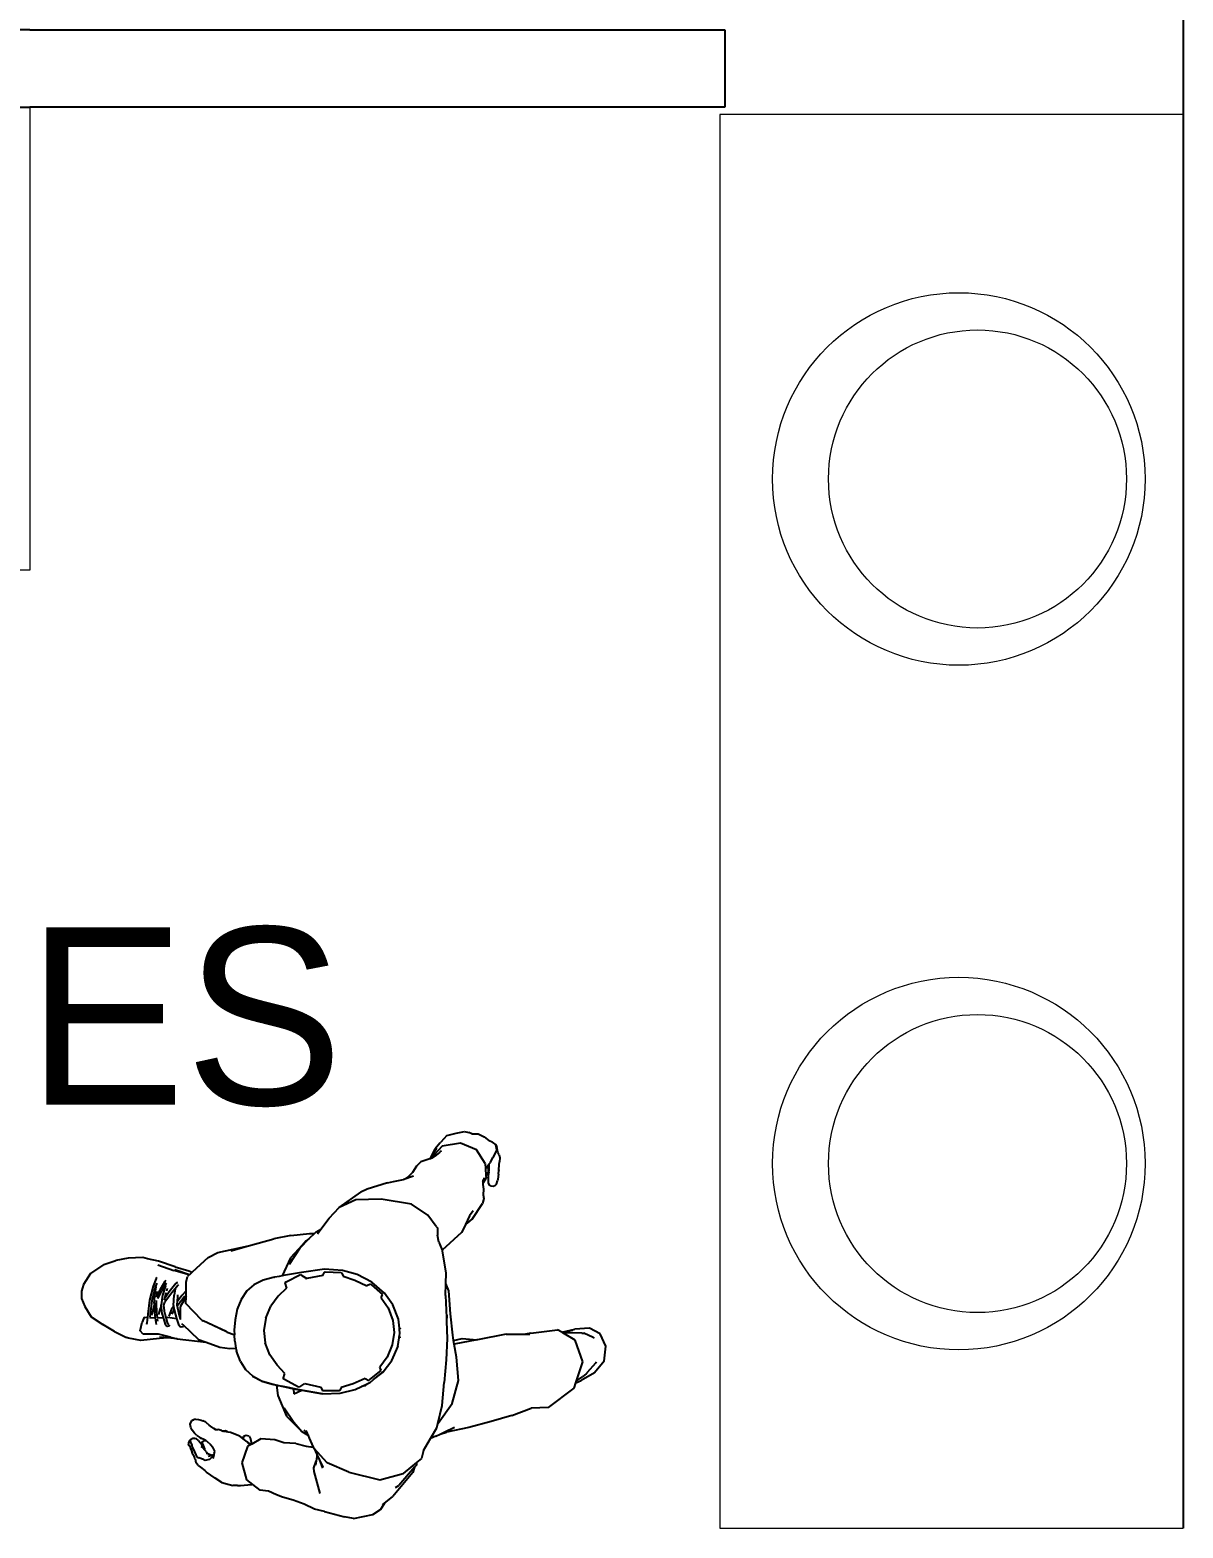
# Model space of a CAD drawing. Header units: millimetres. Extents: x -9564 to 78776, y -25260 to 24346.
# Drawn here: x 76026 to 77520, y -20087 to -18146 of the extents above; entities that cross this region are included whole.
import ezdxf

# ---------------------------------------------------------------- set-up
doc = ezdxf.new("R2010")
doc.units = ezdxf.units.MM
doc.header["$LTSCALE"] = 100
doc.layers.add('A-MOBILIARIO FIJO', color=83, linetype='Continuous', lineweight=5)
for name, color, linetype in [('MUROS', 7, 'Continuous'), ('Personal', 20, 'Continuous'), ('rotulo', 1, 'Continuous')]:
    doc.layers.add(name, color=color, linetype=linetype)

msp = doc.modelspace()

# ---------------------------------------------------------------- linework, layer by layer
at = {"layer": 'A-MOBILIARIO FIJO'}
for points, elevation in [([(76000.776, -18246.476), (76025.776, -18246.476), (76025.776, -18846.476), (76000.776, -18846.476)], 0.014), ([(76919.58, -18256.033), (76919.58, -20087.154), (77519.58, -20087.154), (77519.58, -18256.033)], 0.04)]:
    msp.add_lwpolyline(points, close=True, dxfattribs=dict(at, elevation=elevation))
for centre, radius in [((77229.163, -18728.171, 0.059), 241.312), ((77253.294, -18728.171, 0.059), 193.049), ((77229.163, -19615.016, 0.059), 241.312), ((77253.294, -19615.016, 0.059), 193.049)]:
    msp.add_circle(centre, radius, dxfattribs=at)
at = {"layer": 'MUROS', "color": 0}
for p, q in [((77519.58, -16315.355, 0.02), (77519.58, -20087.154, 0.016)), ((76025.776, -18146.476, 0.013), (73220.776, -18146.476, 0.01)), ((76025.776, -18146.476, 0.013), (76925.776, -18146.476, 0.013)), ((76925.776, -18146.476, 0.013), (76925.776, -18246.476, 0.013)), ((74175.776, -18246.476, 0.014), (76025.776, -18246.476, 0.014)), ((76925.776, -18246.476, 0.013), (76025.776, -18246.476, 0.014))]:
    msp.add_line(p, q, dxfattribs=at)
at = {"layer": 'Personal'}
for p, q in [((76565.944, -19578.464), (76557.937, -19587.339)), ((76565.944, -19578.464), (76577.724, -19575.524)), ((76577.724, -19575.524), (76588.7, -19573.658)), ((76588.7, -19573.658), (76594.223, -19574.902)), ((76598.189, -19576.352), (76594.223, -19574.902)), ((76598.189, -19576.352), (76606.466, -19576.56)), ((76606.466, -19576.56), (76614.038, -19580.417)), ((76614.038, -19580.417), (76620.59, -19585.643)), ((76559.752, -19592.472), (76544.475, -19608.726)), ((76545.467, -19606.582), (76550.888, -19595.86)), ((76552.431, -19595.201), (76547.373, -19603.476)), ((76556.879, -19588.569), (76550.888, -19595.86)), ((76556.328, -19600.744), (76552.119, -19604.006)), ((76557.555, -19599.329), (76556.328, -19600.744)), ((76556.879, -19588.569), (76557.937, -19587.339)), ((76559.001, -19598.807), (76557.555, -19599.329)), ((76583.609, -19588.748), (76559.752, -19592.472)), ((76604.121, -19597.05), (76583.609, -19588.748)), ((76615.437, -19614.878), (76604.121, -19597.05)), ((76624.618, -19587.308), (76620.59, -19585.643)), ((76624.618, -19587.308), (76629.505, -19590.717)), ((76630.711, -19597.039), (76625.277, -19607.144)), ((76630.711, -19597.039), (76629.505, -19590.717)), ((76629.505, -19590.717), (76630.511, -19593.297)), ((76632.032, -19600.16), (76630.511, -19593.297)), ((76630.711, -19597.039), (76631.058, -19599.668)), ((76633.796, -19603.879), (76632.032, -19600.16)), ((76526.596, -19618.184), (76521.384, -19626.72)), ((76532.189, -19612.742), (76526.596, -19618.184)), ((76539.925, -19609.957), (76532.189, -19612.742)), ((76543.623, -19608.956), (76539.925, -19609.957)), ((76545.467, -19606.582), (76543.623, -19608.956)), ((76544.475, -19608.726), (76543.623, -19608.956)), ((76546.356, -19608.217), (76544.475, -19608.726)), ((76547.373, -19603.476), (76545.467, -19606.582)), ((76552.119, -19604.006), (76546.356, -19608.217)), ((76615.437, -19614.878), (76615.833, -19621.283)), ((76615.833, -19621.283), (76617.551, -19619.125)), ((76617.551, -19619.125), (76618.854, -19617.571)), ((76618.854, -19617.571), (76620.407, -19615.72)), ((76618.854, -19617.571), (76619.091, -19618.791)), ((76619.091, -19618.791), (76619.448, -19624.265)), ((76620.407, -19615.72), (76620.16, -19620.779)), ((76620.407, -19615.72), (76622.258, -19613.512)), ((76622.258, -19613.512), (76625.277, -19607.144)), ((76633.194, -19623.292), (76633.83, -19616.512)), ((76633.796, -19603.879), (76634.511, -19607.692)), ((76633.83, -19616.512), (76634.143, -19612.717)), ((76634.511, -19607.692), (76634.143, -19612.717)), ((76488.986, -19639.961), (76496.657, -19638.281)), ((76496.657, -19638.281), (76509.737, -19635.742)), ((76510.105, -19635.623), (76509.737, -19635.742)), ((76522.82, -19631.518), (76510.105, -19635.623)), ((76510.36, -19635.488), (76510.105, -19635.623)), ((76516.352, -19631.95), (76510.36, -19635.488)), ((76521.384, -19626.72), (76516.352, -19631.95)), ((76612.584, -19635.929), (76612.589, -19639.14)), ((76612.589, -19639.14), (76612.931, -19638.137)), ((76612.589, -19639.14), (76612.591, -19640.752)), ((76613.124, -19639.345), (76612.591, -19640.752)), ((76612.835, -19638.309), (76612.931, -19638.137)), ((76612.931, -19638.137), (76614.482, -19633.601)), ((76613.124, -19639.345), (76616.612, -19633.908)), ((76614.933, -19634.576), (76613.124, -19639.345)), ((76614.933, -19634.576), (76614.482, -19633.601)), ((76616.612, -19633.908), (76614.933, -19634.576)), ((76615.833, -19621.283), (76616.389, -19630.298)), ((76616.658, -19630.085), (76616.389, -19630.298)), ((76616.389, -19630.298), (76616.612, -19633.908)), ((76616.658, -19630.085), (76618.87, -19626.91)), ((76619.448, -19624.265), (76618.87, -19626.91)), ((76619.306, -19633.192), (76619.23, -19637.376)), ((76619.23, -19637.376), (76619.324, -19639.994)), ((76619.23, -19637.376), (76619.324, -19637.733)), ((76619.961, -19626.351), (76619.306, -19633.192)), ((76620.126, -19624.022), (76619.961, -19626.351)), ((76620.16, -19620.779), (76620.126, -19624.022)), ((76620.16, -19620.779), (76620.214, -19624.587)), ((76620.75, -19626.807), (76620.214, -19624.587)), ((76630.195, -19641.594), (76631.458, -19637.558)), ((76631.86, -19635.016), (76631.458, -19637.558)), ((76632.728, -19628.699), (76631.86, -19635.016)), ((76632.728, -19628.699), (76633.218, -19623.977)), ((76633.115, -19624.136), (76633.194, -19623.292)), ((76633.194, -19623.292), (76633.218, -19623.977)), ((76426.269, -19671.872), (76454.213, -19651.95)), ((76462.814, -19648.298), (76454.213, -19651.95)), ((76488.986, -19639.961), (76462.814, -19648.298)), ((76612.591, -19640.752), (76612.592, -19642.053)), ((76612.592, -19642.053), (76613.275, -19648.029)), ((76613.275, -19648.029), (76613.103, -19655.517)), ((76613.103, -19655.517), (76613.671, -19660.377)), ((76619.324, -19639.994), (76620.127, -19642.278)), ((76623.131, -19644.297), (76620.127, -19642.278)), ((76625.976, -19644.684), (76623.131, -19644.297)), ((76628.157, -19644.026), (76625.976, -19644.684)), ((76630.195, -19641.594), (76628.157, -19644.026)), ((76413.323, -19685.72), (76426.269, -19671.872)), ((76447.943, -19661.998), (76426.269, -19671.872)), ((76480.942, -19661.271), (76447.943, -19661.998)), ((76519.872, -19667.708), (76480.942, -19661.271)), ((76541.145, -19681.674), (76519.872, -19667.708)), ((76600.152, -19676.213), (76595.172, -19682.553)), ((76598.61, -19686.947), (76611.874, -19666.825)), ((76613.671, -19660.377), (76611.874, -19666.825)), ((76402.591, -19700.186), (76413.323, -19685.72)), ((76552.196, -19696.351), (76541.145, -19681.674)), ((76552.196, -19696.351), (76553.575, -19698.244)), ((76589.892, -19694.409), (76584.662, -19704.216)), ((76590.038, -19694.08), (76589.892, -19694.409)), ((76595.172, -19682.553), (76590.038, -19694.08)), ((76590.038, -19694.08), (76593.094, -19691.885)), ((76593.094, -19691.885), (76598.61, -19686.947)), ((76308.945, -19721.437), (76341.617, -19712.319)), ((76363.902, -19708.14), (76341.617, -19712.319)), ((76383.423, -19715.127), (76363.357, -19736.962)), ((76363.902, -19708.14), (76387.832, -19705.528)), ((76387.266, -19712.718), (76375.482, -19724.55)), ((76383.423, -19715.127), (76375.482, -19724.55)), ((76387.266, -19712.718), (76383.423, -19715.127)), ((76394.317, -19705.638), (76387.266, -19712.718)), ((76387.832, -19705.528), (76394.317, -19705.638)), ((76396.488, -19703.458), (76394.317, -19705.638)), ((76396.488, -19703.458), (76402.591, -19700.186)), ((76398.146, -19706.179), (76402.591, -19700.186)), ((76553.575, -19698.244), (76553.733, -19707.554)), ((76555.398, -19716.647), (76553.733, -19707.554)), ((76555.398, -19716.647), (76559.946, -19727.149)), ((76584.662, -19704.216), (76559.946, -19727.149)), ((76256.486, -19736.528), (76236.006, -19755.662)), ((76256.486, -19736.528), (76268.976, -19730.03)), ((76268.976, -19730.03), (76308.945, -19721.437)), ((76285.938, -19727.859), (76308.945, -19721.437)), ((76375.482, -19724.55), (76361.709, -19745.948)), ((76559.946, -19727.149), (76560.42, -19728.243)), ((76564.796, -19756.956), (76560.42, -19728.243)), ((76121.305, -19745.685), (76104.376, -19757.542)), ((76121.305, -19745.685), (76137.16, -19740.642)), ((76153.102, -19737.488), (76137.16, -19740.642)), ((76172.15, -19736.77), (76153.102, -19737.488)), ((76178.198, -19738.281), (76172.15, -19736.77)), ((76178.198, -19738.281), (76175.24, -19737.597)), ((76192.404, -19741.563), (76178.198, -19738.281)), ((76191.587, -19746.27), (76211.987, -19753.451)), ((76214.06, -19748.562), (76192.404, -19741.563)), ((76232.161, -19759.255), (76211.987, -19753.451)), ((76232.442, -19758.992), (76213.557, -19752.635)), ((76214.06, -19748.562), (76231.413, -19753.869)), ((76231.413, -19753.869), (76236.006, -19755.662)), ((76235.85, -19755.808), (76232.442, -19758.992)), ((76235.612, -19755.721), (76235.85, -19755.808)), ((76236.006, -19755.662), (76235.85, -19755.808)), ((76363.357, -19736.962), (76352.709, -19760.342)), ((76377.448, -19755.996), (76354.026, -19760.077)), ((76407.426, -19751.905), (76377.448, -19755.996)), ((76405.258, -19759.944), (76407.396, -19755.693)), ((76407.396, -19755.693), (76408.325, -19755.294)), ((76430.573, -19753.406), (76407.426, -19751.905)), ((76408.325, -19755.294), (76429.055, -19756.211)), ((76449.604, -19758.858), (76430.573, -19753.406)), ((76095.297, -19771.603), (76092.517, -19780.458)), ((76104.376, -19757.542), (76095.297, -19771.603)), ((76185.603, -19773.974), (76180.703, -19792.101)), ((76188.165, -19775.09), (76183.575, -19792.381)), ((76189.469, -19764.099), (76185.603, -19773.974)), ((76187.983, -19782.869), (76189.112, -19774.706)), ((76190.274, -19769.794), (76188.165, -19775.09)), ((76190.226, -19762.633), (76189.469, -19764.099)), ((76200.61, -19767.976), (76194.282, -19778.074)), ((76202.436, -19770.011), (76196.184, -19779.664)), ((76201.582, -19773.257), (76197.609, -19785.551)), ((76201.878, -19766.532), (76200.61, -19767.976)), ((76201.582, -19773.257), (76201.811, -19772.523)), ((76202.436, -19770.011), (76202.805, -19769.648)), ((76214.824, -19770.453), (76206.298, -19781.353)), ((76217.381, -19772.939), (76213.908, -19777.148)), ((76216.95, -19769.254), (76214.824, -19770.453)), ((76217.381, -19772.939), (76218.771, -19772.2)), ((76228.116, -19780.045), (76228.337, -19768.816)), ((76228.337, -19768.816), (76230.005, -19761.269)), ((76232.161, -19759.255), (76230.005, -19761.269)), ((76232.442, -19758.992), (76232.161, -19759.255)), ((76315.763, -19772.201), (76306.877, -19780.059)), ((76327.963, -19766.079), (76315.763, -19772.201)), ((76342.588, -19762.373), (76327.963, -19766.079)), ((76342.588, -19762.373), (76343.011, -19762.276)), ((76348.832, -19761.12), (76343.011, -19762.276)), ((76352.709, -19760.342), (76348.832, -19761.12)), ((76354.026, -19760.077), (76352.709, -19760.342)), ((76356.064, -19769.573), (76357.868, -19768.173)), ((76356.064, -19769.573), (76357.92, -19776.35)), ((76357.868, -19768.173), (76376.308, -19758.864)), ((76376.308, -19758.864), (76378.058, -19759.924)), ((76378.058, -19759.924), (76378.012, -19759.944)), ((76378.058, -19759.924), (76384.405, -19763.995)), ((76384.405, -19763.995), (76382.293, -19764.406)), ((76405.258, -19759.944), (76384.405, -19763.995)), ((76429.055, -19756.211), (76430.003, -19757.011)), ((76430.003, -19757.011), (76431.39, -19760.826)), ((76431.39, -19760.826), (76446.631, -19765.844)), ((76446.631, -19765.844), (76462.263, -19773.417)), ((76468.541, -19768.746), (76449.604, -19758.858)), ((76466.884, -19771.222), (76462.263, -19773.417)), ((76466.884, -19771.222), (76468.359, -19772.014)), ((76468.359, -19772.014), (76482.528, -19784.713)), ((76485.007, -19782.878), (76468.541, -19768.746)), ((76563.964, -19785.714), (76564.406, -19770.429)), ((76564.406, -19770.429), (76564.796, -19756.956)), ((76568.369, -19779.834), (76564.406, -19770.429)), ((76092.517, -19780.458), (76092.682, -19789.622)), ((76092.682, -19789.622), (76096.846, -19800.102)), ((76180.703, -19792.101), (76178.444, -19810.143)), ((76183.575, -19792.381), (76181.521, -19809.963)), ((76186.873, -19795.67), (76187.983, -19782.869)), ((76189.356, -19792.202), (76189.068, -19795.268)), ((76189.828, -19787.191), (76189.471, -19787.922)), ((76194.282, -19778.074), (76189.828, -19787.191)), ((76190.16, -19783.662), (76189.828, -19787.191)), ((76190.16, -19783.662), (76190.712, -19780.66)), ((76190.914, -19789.743), (76190.933, -19789.671)), ((76196.184, -19779.664), (76190.933, -19789.671)), ((76197.609, -19785.551), (76195.67, -19797.847)), ((76200.131, -19790.419), (76199.015, -19792.06)), ((76199.121, -19798.646), (76200.651, -19794.719)), ((76206.298, -19781.353), (76200.131, -19790.419)), ((76200.788, -19786.251), (76200.131, -19790.419)), ((76209.206, -19782.845), (76200.651, -19794.719)), ((76201.876, -19782.595), (76200.788, -19786.251)), ((76203.53, -19777.042), (76202.556, -19780.314)), ((76213.908, -19777.148), (76209.206, -19782.845)), ((76211.534, -19798.745), (76212.434, -19785.571)), ((76213.908, -19777.148), (76212.434, -19785.571)), ((76216.307, -19794.186), (76216.152, -19794.39)), ((76222.584, -19785.91), (76216.307, -19794.186)), ((76216.73, -19786.682), (76216.307, -19794.186)), ((76220.68, -19794.13), (76216.308, -19799.734)), ((76216.965, -19784.893), (76216.73, -19786.682)), ((76227.977, -19787.124), (76220.3, -19800.5)), ((76226.066, -19787.226), (76220.68, -19794.13)), ((76226.104, -19787.507), (76220.68, -19794.13)), ((76228.116, -19780.045), (76222.584, -19785.91)), ((76228.008, -19785.567), (76226.104, -19787.507)), ((76227.801, -19796.084), (76227.977, -19787.124)), ((76227.977, -19787.124), (76228.008, -19785.567)), ((76228.008, -19785.567), (76228.116, -19780.045)), ((76299.361, -19791.019), (76294.166, -19803.489)), ((76306.877, -19780.059), (76299.361, -19791.019)), ((76347.392, -19786.76), (76337.803, -19799.751)), ((76357.92, -19776.35), (76347.392, -19786.76)), ((76480.793, -19788.771), (76482.528, -19784.713)), ((76480.793, -19788.771), (76489.654, -19802.08)), ((76496.002, -19798.101), (76485.007, -19782.878)), ((76563.964, -19785.714), (76565.27, -19814.316)), ((76570.687, -19809.857), (76568.369, -19779.834)), ((76096.846, -19800.102), (76105.213, -19813.478)), ((76105.213, -19813.478), (76120.375, -19823.455)), ((76173.795, -19813.78), (76171.005, -19820.534)), ((76173.795, -19813.78), (76177.935, -19814.374)), ((76178.444, -19810.143), (76177.935, -19814.374)), ((76181.521, -19809.963), (76180.987, -19813.74)), ((76183.722, -19810.122), (76183.211, -19811.814)), ((76186.271, -19799.912), (76183.722, -19810.122)), ((76186.928, -19797.223), (76186.271, -19799.912)), ((76186.873, -19795.67), (76186.928, -19797.223)), ((76186.928, -19797.223), (76187.158, -19803.716)), ((76187.158, -19803.716), (76187.32, -19808.312)), ((76187.32, -19808.312), (76187.999, -19814.72)), ((76189.068, -19795.268), (76189.108, -19796.081)), ((76189.108, -19796.081), (76189.67, -19807.401)), ((76189.67, -19807.401), (76190.48, -19814.522)), ((76193.653, -19805.293), (76192.338, -19811.08)), ((76195.839, -19799.219), (76193.653, -19805.293)), ((76195.839, -19799.219), (76195.67, -19797.847)), ((76196.574, -19805.185), (76195.839, -19799.219)), ((76196.557, -19805.229), (76196.347, -19806.018)), ((76196.557, -19805.229), (76196.574, -19805.185)), ((76197.174, -19810.058), (76196.557, -19805.229)), ((76197.174, -19810.058), (76198.375, -19814.394)), ((76199.092, -19797.014), (76198.995, -19797.631)), ((76199.121, -19798.646), (76198.995, -19797.631)), ((76200.421, -19809.103), (76199.121, -19798.646)), ((76200.421, -19809.103), (76201.856, -19814.259)), ((76201.856, -19814.259), (76204.578, -19814.154)), ((76201.856, -19814.259), (76203.716, -19820.941)), ((76204.578, -19814.154), (76215.623, -19815.582)), ((76209.216, -19803.534), (76205.864, -19812.492)), ((76211.821, -19800.099), (76209.216, -19803.534)), ((76210.164, -19810.252), (76212.519, -19804.592)), ((76211.534, -19798.745), (76211.821, -19800.099)), ((76211.821, -19800.099), (76212.721, -19804.333)), ((76212.721, -19804.333), (76212.519, -19804.592)), ((76212.721, -19804.333), (76214.174, -19811.168)), ((76214.174, -19811.168), (76215.623, -19815.582)), ((76216.261, -19795.01), (76216.06, -19798.563)), ((76216.06, -19798.563), (76216.308, -19799.734)), ((76216.308, -19799.734), (76218.524, -19810.198)), ((76218.524, -19810.198), (76220.378, -19816.196)), ((76220.3, -19800.5), (76220.571, -19815.475)), ((76248.501, -19817.927), (76227.801, -19796.084)), ((76294.166, -19803.489), (76291.561, -19817.394)), ((76331.177, -19815.209), (76337.803, -19799.751)), ((76489.654, -19802.08), (76495.756, -19818.178)), ((76503.101, -19816.359), (76496.002, -19798.101)), ((76565.27, -19814.316), (76565.491, -19819.697)), ((76565.98, -19811.241), (76565.491, -19819.697)), ((76573.563, -19837.453), (76570.687, -19809.857)), ((76135.5, -19832.484), (76120.375, -19823.455)), ((76135.5, -19832.484), (76150.911, -19840.252)), ((76168.579, -19831.484), (76171.005, -19820.534)), ((76172.489, -19835.895), (76168.579, -19831.484)), ((76177.108, -19821.258), (76176.666, -19823.609)), ((76176.666, -19823.609), (76176.899, -19823.665)), ((76177.935, -19814.374), (76177.108, -19821.258)), ((76180.724, -19814.525), (76187.999, -19814.72)), ((76187.999, -19814.72), (76188.644, -19820.816)), ((76188.644, -19820.816), (76189.349, -19823.532)), ((76190.479, -19814.699), (76198.375, -19814.394)), ((76190.719, -19816.626), (76190.994, -19819.047)), ((76190.994, -19819.047), (76191.032, -19819.196)), ((76198.375, -19814.394), (76200.742, -19822.945)), ((76200.742, -19822.945), (76203.134, -19825.834)), ((76203.134, -19825.834), (76203.878, -19825.742)), ((76203.716, -19820.941), (76205.38, -19823.039)), ((76203.878, -19825.742), (76206.391, -19825.387)), ((76203.879, -19825.694), (76203.878, -19825.742)), ((76205.38, -19823.039), (76205.775, -19823.546)), ((76206.391, -19825.387), (76206.404, -19824.216)), ((76215.623, -19815.582), (76218.151, -19823.278)), ((76218.151, -19823.278), (76220.715, -19826.336)), ((76220.378, -19816.196), (76220.649, -19816.231)), ((76220.378, -19816.196), (76220.605, -19816.888)), ((76220.605, -19816.888), (76220.603, -19816.921)), ((76220.603, -19816.921), (76220.679, -19817.169)), ((76220.715, -19826.336), (76221.573, -19826.525)), ((76221.573, -19826.525), (76224.679, -19826.125)), ((76221.629, -19826.208), (76221.615, -19826.288)), ((76222.131, -19822.051), (76223.587, -19823.442)), ((76223.587, -19823.442), (76223.705, -19823.596)), ((76223.705, -19823.596), (76244.042, -19842.987)), ((76224.679, -19826.125), (76224.735, -19825.633)), ((76248.501, -19817.927), (76250.07, -19818.67)), ((76279.994, -19832.764), (76250.07, -19818.67)), ((76263.262, -19824.987), (76250.07, -19818.67)), ((76263.356, -19825.072), (76263.262, -19824.987)), ((76281.188, -19833.571), (76263.262, -19824.987)), ((76281.188, -19833.571), (76289.747, -19836.493)), ((76291.561, -19817.394), (76290.121, -19830.709)), ((76290.121, -19830.709), (76290.592, -19836.75)), ((76331.177, -19815.209), (76328.858, -19831.107)), ((76328.858, -19831.107), (76330.627, -19847.073)), ((76495.756, -19818.178), (76497.444, -19833.999)), ((76504.414, -19828.137), (76503.101, -19816.359)), ((76504.414, -19828.137), (76505.098, -19828.313)), ((76504.531, -19829.184), (76504.414, -19828.137)), ((76505.207, -19829.359), (76504.531, -19829.184)), ((76504.65, -19830.255), (76504.531, -19829.184)), ((76504.65, -19830.255), (76505.207, -19829.359)), ((76505.099, -19834.284), (76504.65, -19830.255)), ((76505.098, -19828.313), (76505.207, -19829.359)), ((76565.491, -19819.697), (76566.395, -19841.664)), ((76674.617, -19834.668), (76709.363, -19830.312)), ((76714.834, -19833.566), (76709.363, -19830.312)), ((76714.834, -19833.566), (76731.862, -19829.471)), ((76715.11, -19833.73), (76714.834, -19833.566)), ((76715.11, -19833.73), (76729.209, -19830.937)), ((76716.04, -19834.283), (76715.11, -19833.73)), ((76750.84, -19828.4), (76731.862, -19829.471)), ((76764.27, -19835.559), (76750.84, -19828.4)), ((76153.533, -19841.179), (76150.911, -19840.252)), ((76169.233, -19844.209), (76153.533, -19841.179)), ((76193.607, -19841.494), (76169.233, -19844.209)), ((76192.213, -19836.183), (76172.489, -19835.895)), ((76207.757, -19839.966), (76192.213, -19836.183)), ((76193.471, -19840.441), (76199.077, -19840.442)), ((76203.832, -19840.877), (76193.607, -19841.494)), ((76199.077, -19840.442), (76193.756, -19839.955)), ((76203.832, -19840.877), (76199.077, -19840.442)), ((76216.447, -19842.031), (76203.832, -19840.877)), ((76207.757, -19839.966), (76216.447, -19842.031)), ((76216.447, -19842.031), (76254.011, -19846.505)), ((76244.042, -19842.987), (76254.011, -19846.505)), ((76254.011, -19846.505), (76271.706, -19852.75)), ((76271.706, -19852.75), (76284.514, -19854.524)), ((76290.592, -19836.75), (76289.979, -19836.732)), ((76291.235, -19844.987), (76290.592, -19836.75)), ((76291.235, -19844.987), (76291.236, -19845.05)), ((76291.236, -19845.05), (76292.671, -19854.31)), ((76336.727, -19862.742), (76330.627, -19847.073)), ((76495.21, -19849.747), (76488.566, -19865.644)), ((76497.444, -19833.999), (76495.21, -19849.747)), ((76498.105, -19862.316), (76502.428, -19852.305)), ((76502.489, -19852.114), (76502.428, -19852.305)), ((76502.489, -19852.114), (76504.127, -19840.926)), ((76504.127, -19840.926), (76504.283, -19839.862)), ((76504.891, -19840.766), (76504.127, -19840.926)), ((76504.283, -19839.862), (76504.448, -19838.732)), ((76504.283, -19839.862), (76505.031, -19839.703)), ((76504.448, -19838.732), (76505.099, -19834.284)), ((76505.031, -19839.703), (76504.448, -19838.732)), ((76505.031, -19839.703), (76504.891, -19840.766)), ((76566.395, -19841.664), (76564.824, -19869.46)), ((76574.658, -19843.992), (76573.563, -19837.453)), ((76574.658, -19843.992), (76585.636, -19841.732)), ((76575.501, -19849.025), (76574.658, -19843.992)), ((76604.675, -19843.499), (76575.501, -19849.025)), ((76578.289, -19865.666), (76575.501, -19849.025)), ((76585.636, -19841.732), (76604.675, -19843.499)), ((76605.577, -19843.328), (76604.675, -19843.499)), ((76642.805, -19836.188), (76605.577, -19843.328)), ((76642.805, -19836.188), (76667.887, -19835.939)), ((76674.617, -19834.668), (76667.887, -19835.939)), ((76667.887, -19835.939), (76673.402, -19835.885)), ((76721.774, -19834.093), (76716.04, -19834.283)), ((76731.953, -19843.748), (76716.04, -19834.283)), ((76740.917, -19834.767), (76721.774, -19834.093)), ((76742.166, -19871.951), (76731.953, -19843.748)), ((76740.917, -19834.767), (76743.114, -19834.894)), ((76755.377, -19840.467), (76743.114, -19834.894)), ((76755.377, -19840.467), (76756.915, -19841.311)), ((76771.784, -19851.488), (76764.27, -19835.559)), ((76769.528, -19870.827), (76771.784, -19851.488)), ((76284.514, -19854.524), (76292.671, -19854.31)), ((76292.671, -19854.31), (76293.243, -19858.021)), ((76298.373, -19871.415), (76293.243, -19858.021)), ((76298.373, -19871.415), (76305.132, -19881.882)), ((76345.859, -19876.066), (76336.727, -19862.742)), ((76488.566, -19865.644), (76479.247, -19878.635)), ((76483.269, -19884.929), (76494.761, -19870.098)), ((76483.269, -19884.929), (76494.648, -19870.319)), ((76494.761, -19870.098), (76494.648, -19870.319)), ((76494.761, -19870.098), (76498.105, -19862.316)), ((76564.824, -19869.46), (76562.302, -19898.482)), ((76580.737, -19896.135), (76578.289, -19865.666)), ((76733.867, -19896.569), (76742.166, -19871.951)), ((76769.528, -19870.827), (76757.127, -19886.255)), ((76759.482, -19871.782), (76758.62, -19873.39)), ((76305.132, -19881.882), (76313.98, -19890.174)), ((76313.98, -19890.174), (76325.731, -19896.56)), ((76313.98, -19890.174), (76314.219, -19890.398)), ((76314.219, -19890.398), (76325.731, -19896.56)), ((76356.028, -19886.844), (76345.859, -19876.066)), ((76353.929, -19893.709), (76356.028, -19886.844)), ((76466.251, -19894.686), (76480.836, -19882.958)), ((76470.917, -19894.814), (76483.269, -19884.929)), ((76470.917, -19894.814), (76483.154, -19885.09)), ((76480.836, -19882.958), (76479.247, -19878.635)), ((76480.249, -19881.985), (76480.178, -19882.115)), ((76480.178, -19882.115), (76480.261, -19882.004)), ((76480.293, -19882.306), (76480.367, -19882.18)), ((76483.154, -19885.09), (76483.269, -19884.929)), ((76733.867, -19896.569), (76742.147, -19890.655)), ((76757.127, -19886.255), (76740.021, -19895.991)), ((76746.326, -19887.249), (76742.147, -19890.655)), ((76747.531, -19885.891), (76746.326, -19887.249)), ((76747.531, -19885.891), (76747.578, -19885.861)), ((76758.62, -19873.39), (76747.578, -19885.861)), ((76325.731, -19896.56), (76339.209, -19900.396)), ((76326.139, -19896.726), (76325.731, -19896.56)), ((76326.139, -19896.726), (76339.654, -19900.606)), ((76339.209, -19900.396), (76351.566, -19903.356)), ((76339.654, -19900.606), (76345.096, -19901.896)), ((76345.096, -19901.896), (76346.863, -19915.515)), ((76345.096, -19901.896), (76351.922, -19903.514)), ((76374.829, -19908.152), (76351.566, -19903.356)), ((76351.922, -19903.514), (76367.315, -19906.651)), ((76355.686, -19894.877), (76353.929, -19893.709)), ((76373.811, -19904.788), (76355.686, -19894.877)), ((76367.315, -19906.651), (76367.439, -19913.167)), ((76367.315, -19906.651), (76374.829, -19908.152)), ((76367.439, -19913.167), (76377.836, -19908.699)), ((76375.589, -19904.177), (76373.811, -19904.788)), ((76404.67, -19913.194), (76374.829, -19908.152)), ((76374.829, -19908.152), (76375.169, -19908.252)), ((76375.169, -19908.252), (76377.836, -19908.699)), ((76375.589, -19904.177), (76382.078, -19900.096)), ((76377.836, -19908.699), (76404.67, -19913.194)), ((76382.078, -19900.096), (76402.782, -19904.872)), ((76402.782, -19904.872), (76404.764, -19909.36)), ((76405.688, -19909.566), (76404.764, -19909.36)), ((76426.43, -19909.379), (76405.688, -19909.566)), ((76427.406, -19908.822), (76426.43, -19909.379)), ((76428.923, -19904.879), (76427.406, -19908.822)), ((76427.851, -19912.492), (76447.061, -19907.703)), ((76427.851, -19912.492), (76446.964, -19907.78)), ((76444.319, -19900.39), (76428.923, -19904.879)), ((76460.195, -19893.354), (76444.319, -19900.39)), ((76446.964, -19907.78), (76447.061, -19907.703)), ((76447.061, -19907.703), (76455.411, -19903.725)), ((76455.434, -19903.721), (76455.411, -19903.725)), ((76455.434, -19903.721), (76462.43, -19900.368)), ((76459.564, -19902.864), (76455.434, -19903.721)), ((76462.43, -19900.368), (76459.564, -19902.864)), ((76460.195, -19893.354), (76464.745, -19895.884)), ((76462.458, -19900.342), (76462.43, -19900.368)), ((76462.458, -19900.342), (76466.204, -19898.558)), ((76466.251, -19894.686), (76464.745, -19895.884)), ((76466.204, -19898.558), (76466.249, -19898.523)), ((76466.331, -19898.483), (76466.249, -19898.523)), ((76466.331, -19898.483), (76470.917, -19894.814)), ((76559.786, -19928.419), (76562.302, -19898.482)), ((76572.538, -19925.701), (76580.737, -19896.135)), ((76697.582, -19930.792), (76730.757, -19905.796)), ((76730.757, -19905.796), (76733.017, -19899.092)), ((76733.017, -19899.092), (76740.021, -19895.991)), ((76733.017, -19899.092), (76733.867, -19896.569)), ((76346.863, -19915.515), (76358.315, -19942.247)), ((76404.67, -19913.194), (76427.851, -19912.492)), ((76404.67, -19913.194), (76404.807, -19913.231)), ((76404.807, -19913.231), (76427.81, -19912.534)), ((76427.81, -19912.534), (76427.851, -19912.492)), ((76554.254, -19951.85), (76559.786, -19928.419)), ((76554.729, -19951.391), (76572.538, -19925.701)), ((76233.25, -19952.663), (76235.447, -19947.673)), ((76235.447, -19947.673), (76237.728, -19947.031)), ((76237.728, -19947.031), (76235.763, -19947.784)), ((76240.428, -19945.998), (76237.728, -19947.031)), ((76240.428, -19945.998), (76244.148, -19946.424)), ((76244.148, -19946.424), (76247.398, -19947.536)), ((76247.398, -19947.536), (76249.899, -19948.431)), ((76253.478, -19949.939), (76249.899, -19948.431)), ((76253.478, -19949.939), (76258.035, -19953.724)), ((76355.25, -19931.384), (76367.653, -19950.121)), ((76358.315, -19942.247), (76378.053, -19962.205)), ((76367.653, -19950.121), (76378.053, -19962.205)), ((76623.059, -19949.018), (76594.296, -19956.771)), ((76649.98, -19941.385), (76623.059, -19949.018)), ((76649.98, -19941.385), (76674.89, -19931.899)), ((76697.582, -19930.792), (76674.89, -19931.899)), ((76234.117, -19956.805), (76233.25, -19952.663)), ((76235.979, -19960.377), (76234.117, -19956.805)), ((76238.926, -19964.27), (76235.979, -19960.377)), ((76242.087, -19967.319), (76238.926, -19964.27)), ((76242.087, -19967.319), (76245.689, -19969.774)), ((76259.873, -19955.226), (76258.035, -19953.724)), ((76263.874, -19958.398), (76259.873, -19955.226)), ((76266.089, -19959.397), (76263.874, -19958.398)), ((76265.169, -19959.347), (76266.089, -19959.397)), ((76266.089, -19959.397), (76269.139, -19959.563)), ((76273.736, -19960.959), (76269.139, -19959.563)), ((76275.018, -19961.471), (76273.736, -19960.959)), ((76275.018, -19961.471), (76275.048, -19961.461)), ((76275.048, -19961.461), (76275.893, -19961.186)), ((76275.2, -19961.543), (76275.048, -19961.461)), ((76275.2, -19961.543), (76275.238, -19961.533)), ((76275.238, -19961.533), (76275.918, -19961.366)), ((76276.948, -19962.188), (76275.238, -19961.533)), ((76275.893, -19961.186), (76278.988, -19960.86)), ((76276.948, -19962.188), (76276.753, -19962.163)), ((76282.415, -19962.848), (76276.948, -19962.188)), ((76278.988, -19960.86), (76281.817, -19962.058)), ((76281.817, -19962.058), (76282.415, -19962.848)), ((76285.395, -19963.207), (76282.415, -19962.848)), ((76297.577, -19968.144), (76285.395, -19963.207)), ((76301.5, -19971.178), (76297.577, -19968.144)), ((76302.623, -19968.644), (76301.777, -19971.392)), ((76301.97, -19969.641), (76302.623, -19968.644)), ((76305.753, -19967.227), (76302.623, -19968.644)), ((76309.945, -19968.327), (76305.753, -19967.227)), ((76309.945, -19968.327), (76312.121, -19972.595)), ((76378.053, -19962.205), (76386.571, -19967.416)), ((76385.319, -19964.687), (76380.993, -19960.163)), ((76385.319, -19964.687), (76383.45, -19960.61)), ((76386.571, -19967.416), (76385.319, -19964.687)), ((76388.025, -19970.585), (76386.571, -19967.416)), ((76544.773, -19971.331), (76552.955, -19957.354)), ((76551.539, -19968.123), (76544.773, -19971.331)), ((76551.539, -19968.123), (76557.095, -19965.459)), ((76552.955, -19957.354), (76554.254, -19951.85)), ((76554.254, -19951.85), (76554.729, -19951.391)), ((76557.095, -19965.459), (76563.087, -19962.586)), ((76557.095, -19965.459), (76565.364, -19963.118)), ((76563.087, -19962.586), (76575.667, -19956.593)), ((76594.296, -19956.771), (76565.364, -19963.118)), ((76233.007, -19973.378), (76231.27, -19976.335)), ((76231.27, -19976.335), (76231.315, -19978.208)), ((76232.021, -19980.628), (76231.315, -19978.208)), ((76232.021, -19980.628), (76232.704, -19981.29)), ((76232.294, -19980.379), (76232.704, -19981.29)), ((76232.704, -19981.29), (76233.92, -19983.987)), ((76233.77, -19972.534), (76233.007, -19973.378)), ((76233.007, -19973.378), (76233.824, -19975.85)), ((76233.77, -19972.534), (76236.606, -19970.857)), ((76233.824, -19975.85), (76235.338, -19979.619)), ((76233.92, -19983.987), (76234.918, -19986.957)), ((76234.918, -19986.957), (76236.041, -19990.212)), ((76235.338, -19979.619), (76235.986, -19982.285)), ((76235.986, -19982.285), (76237.007, -19984.555)), ((76236.606, -19970.857), (76239.303, -19971.272)), ((76237.007, -19984.555), (76238.968, -19988.253)), ((76239.303, -19971.272), (76237.143, -19971.136)), ((76238.968, -19988.253), (76240.821, -19992.297)), ((76241.512, -19971.411), (76239.303, -19971.272)), ((76243.498, -19973.118), (76241.512, -19971.411)), ((76243.498, -19973.118), (76246.538, -19976.722)), ((76245.689, -19969.774), (76247.892, -19971.036)), ((76246.538, -19976.722), (76247.599, -19978.695)), ((76247.238, -19981.438), (76249.74, -19983.261)), ((76247.605, -19978.539), (76247.599, -19978.695)), ((76247.599, -19978.695), (76249.128, -19981.535)), ((76247.605, -19978.539), (76249.124, -19975.659)), ((76250.286, -19972.122), (76247.892, -19971.036)), ((76249.124, -19975.659), (76249.059, -19977.171)), ((76249.059, -19977.171), (76250.124, -19980.11)), ((76249.124, -19975.659), (76251.894, -19973.637)), ((76249.128, -19981.535), (76249.74, -19983.261)), ((76249.74, -19983.261), (76250.278, -19983.653)), ((76250.124, -19980.11), (76251.819, -19984.712)), ((76252.074, -19985.659), (76250.278, -19983.653)), ((76253.83, -19973.853), (76250.286, -19972.122)), ((76251.819, -19984.712), (76252.074, -19985.659)), ((76251.894, -19973.637), (76253.83, -19973.853)), ((76254.15, -19987.978), (76252.074, -19985.659)), ((76254.981, -19974.414), (76253.83, -19973.853)), ((76254.15, -19987.978), (76255.641, -19990.771)), ((76254.981, -19974.414), (76259.696, -19978.78)), ((76259.696, -19978.78), (76262.51, -19982.552)), ((76265.359, -19987.707), (76262.51, -19982.552)), ((76263.425, -19988.576), (76264.889, -19989.892)), ((76264.889, -19989.892), (76265.359, -19987.707)), ((76265.395, -19987.773), (76265.359, -19987.707)), ((76307.489, -19981.574), (76300.192, -20002.857)), ((76301.97, -19969.641), (76301.5, -19971.178)), ((76301.777, -19971.392), (76301.5, -19971.178)), ((76307.279, -19975.648), (76301.777, -19971.392)), ((76310.801, -19979.713), (76307.279, -19975.648)), ((76312.464, -19978.779), (76307.279, -19975.648)), ((76310.801, -19979.713), (76307.489, -19981.574)), ((76312.464, -19978.779), (76310.801, -19979.713)), ((76313.06, -19978.149), (76312.121, -19972.595)), ((76313.045, -19978.453), (76312.464, -19978.779)), ((76325.065, -19971.699), (76313.045, -19978.453)), ((76313.06, -19978.149), (76313.045, -19978.453)), ((76342.933, -19973.061), (76325.065, -19971.699)), ((76354.693, -19976.635), (76342.933, -19973.061)), ((76370.175, -19977.614), (76354.693, -19976.635)), ((76370.175, -19977.614), (76383.538, -19980.883)), ((76383.538, -19980.883), (76393.297, -19982.604)), ((76393.297, -19982.604), (76388.025, -19970.585)), ((76393.352, -19982.73), (76389.588, -19982.562)), ((76393.352, -19982.73), (76393.297, -19982.604)), ((76394.034, -19984.285), (76393.352, -19982.73)), ((76410.703, -20002.685), (76394.034, -19984.285)), ((76394.034, -19984.285), (76397.562, -19991.895)), ((76535.722, -19986.793), (76533.212, -19996.93)), ((76535.722, -19986.793), (76544.773, -19971.331)), ((76236.041, -19990.212), (76238.468, -19993.835)), ((76239.781, -19997.655), (76238.468, -19993.835)), ((76239.781, -19997.655), (76240.451, -20002.278)), ((76243.733, -20006.076), (76240.451, -20002.278)), ((76240.821, -19992.297), (76241.956, -19994.91)), ((76241.956, -19994.91), (76244.728, -19996.173)), ((76243.733, -20006.076), (76246.531, -20008.144)), ((76250.515, -19998.527), (76244.728, -19996.173)), ((76246.531, -20008.144), (76252.497, -20012.413)), ((76250.515, -19998.527), (76252.128, -19999.485)), ((76258.565, -19998.152), (76252.128, -19999.485)), ((76254.054, -19990.351), (76255.641, -19990.771)), ((76255.641, -19990.771), (76256.024, -19990.873)), ((76261.209, -19993.031), (76256.024, -19990.873)), ((76261.209, -19993.031), (76256.6, -19994.364)), ((76264.341, -19992.447), (76258.565, -19998.152)), ((76263.727, -19992.303), (76261.209, -19993.031)), ((76263.333, -19997.137), (76264.341, -19992.447)), ((76264.565, -19991.402), (76263.727, -19992.303)), ((76264.341, -19992.447), (76264.565, -19991.402)), ((76264.565, -19991.402), (76264.889, -19989.892)), ((76300.192, -20002.857), (76306.095, -20024.764)), ((76393.383, -20009.159), (76396.495, -20000.481)), ((76396.495, -20000.481), (76395.887, -20005.652)), ((76397.204, -19994.452), (76396.495, -20000.481)), ((76397.562, -19991.895), (76397.204, -19994.452)), ((76397.562, -19991.895), (76400.864, -19999.016)), ((76400.864, -19999.016), (76404.809, -20009.615)), ((76400.864, -19999.016), (76405.162, -20008.289)), ((76438.96, -20014.921), (76410.703, -20002.685)), ((76523.886, -20008.332), (76503.486, -20031.88)), ((76526.381, -20002.435), (76509.108, -20016.351)), ((76523.886, -20008.332), (76521.894, -20015.053)), ((76526.345, -20005.495), (76523.886, -20008.332)), ((76526.381, -20002.435), (76526.345, -20005.495)), ((76533.212, -19996.93), (76526.381, -20002.435)), ((76252.497, -20012.413), (76254.647, -20014.621)), ((76265.815, -20022.727), (76254.647, -20014.621)), ((76274.48, -20028.311), (76265.815, -20022.727)), ((76306.095, -20024.764), (76314.059, -20030.914)), ((76393.964, -20014.023), (76393.383, -20009.159)), ((76401.732, -20042.4), (76393.964, -20014.023)), ((76438.96, -20014.921), (76478.898, -20024.916)), ((76478.898, -20024.916), (76509.108, -20016.351)), ((76521.894, -20015.053), (76495.797, -20046.148)), ((76274.48, -20028.311), (76288.721, -20031.867)), ((76294.264, -20032.192), (76288.721, -20031.867)), ((76294.547, -20032.269), (76294.264, -20032.192)), ((76294.447, -20032.202), (76294.264, -20032.192)), ((76294.547, -20032.269), (76294.447, -20032.202)), ((76298.533, -20032.442), (76294.447, -20032.202)), ((76298.533, -20032.442), (76294.547, -20032.269)), ((76307.946, -20031.739), (76298.533, -20032.442)), ((76312.603, -20030.996), (76307.946, -20031.739)), ((76312.603, -20030.996), (76311.736, -20031.045)), ((76314.059, -20030.914), (76312.603, -20030.996)), ((76314.059, -20030.914), (76323.404, -20038.13)), ((76334.766, -20039.596), (76323.404, -20038.13)), ((76345.063, -20044.034), (76334.766, -20039.596)), ((76352.971, -20047.084), (76345.063, -20044.034)), ((76366.608, -20050.905), (76352.971, -20047.084)), ((76489.18, -20051.757), (76495.797, -20046.148)), ((76499.541, -20034.598), (76503.486, -20031.88)), ((76380.871, -20056.365), (76366.608, -20050.905)), ((76394.59, -20062.625), (76380.871, -20056.365)), ((76407.314, -20065.813), (76394.59, -20062.625)), ((76407.314, -20065.813), (76433.082, -20072.49)), ((76470.176, -20069.451), (76479.811, -20063.341)), ((76485.119, -20055.026), (76479.811, -20063.341)), ((76479.811, -20063.341), (76481.579, -20060.503)), ((76484.987, -20055.132), (76481.579, -20060.503)), ((76482.682, -20056.988), (76484.987, -20055.132)), ((76484.987, -20055.132), (76485.119, -20055.026)), ((76485.119, -20055.026), (76489.18, -20051.757)), ((76444.713, -20074.846), (76433.082, -20072.49)), ((76444.713, -20074.846), (76470.176, -20069.451))]:
    msp.add_line(p, q, dxfattribs=at)

# ---------------------------------------------------------------- texts
at = {"layer": 'rotulo'}
msp.add_text('BAÑO HOMBRES', height=229.6875, dxfattribs=at).set_placement((73922.772, -19538.757, 0.006))

doc.saveas('drawing.dxf')
